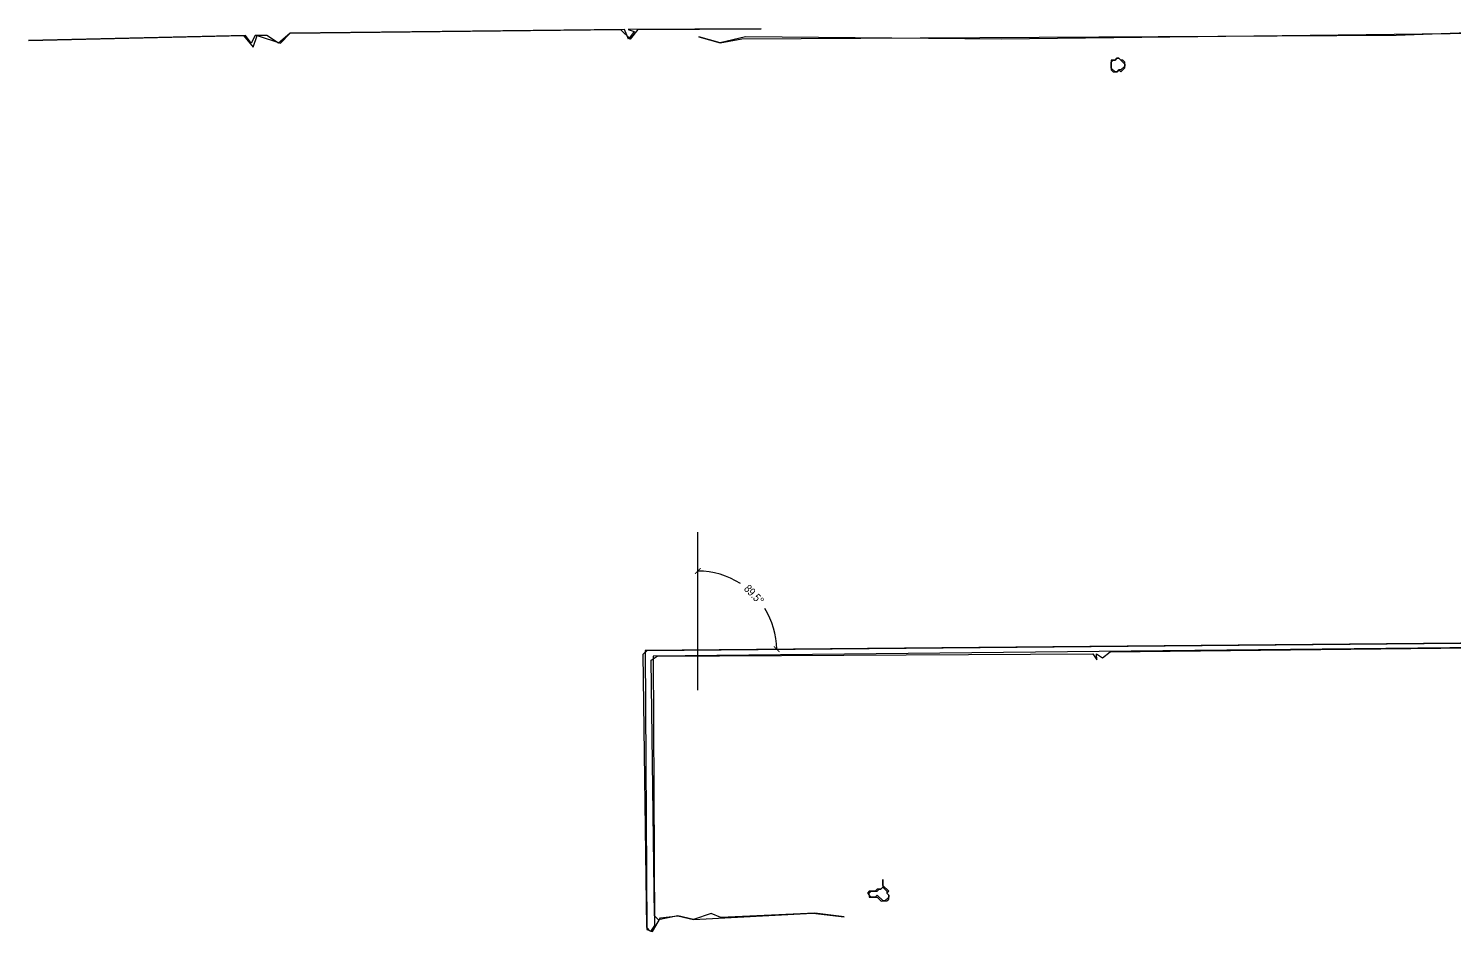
# Model space of a CAD drawing. Header units: inches. Extents: x 0 to 116, y 1 to 63.
# Drawn here: x 0.27 to 44.34, y 34.95 to 62.89 of the extents above; entities that cross this region are included whole.
import ezdxf

# ---------------------------------------------------------------- set-up
doc = ezdxf.new("R2010")
doc.units = ezdxf.units.IN
doc.styles.add('OpenSansCondensed-Light', font='OpenSansCondensed-Light.ttf')
doc.dimstyles.new('EZDXF', dxfattribs={"dimtxt": 0.25, "dimasz": 0.175, "dimexe": 0.375, "dimexo": 0.125, "dimgap": 0.1, "dimtad": 1, "dimlfac": 100, "dimzin": 12, "dimdsep": 46, "dimtxsty": 'OpenSansCondensed-Light', "dimblk": 'ARCHTICK', "dimcen": 2.5, "dimazin": 3, "dimtfac": 0.5, "dimtmove": 2, "dimatfit": 3, "dimarcsym": 0})

# ---------------------------------------------------------------- blocks, each defined once
blk = doc.blocks.new('_ARCHTICK')
at = {"color": 0, "linetype": 'ByBlock', "const_width": 0.15}
blk.add_lwpolyline([(-0.5, -0.5), (0.5, 0.5)], dxfattribs=at)
blk = doc.blocks.new('*D4')
at = {"color": 0, "lineweight": -2, "transparency": 16777216}
for start, end in [(57.2421, 90), (0.5017, 31.6463)]:
    blk.add_arc((20.953, 43.662), 2.44, start, end, dxfattribs=at)
at = {"layer": 'Defpoints', "color": 0, "transparency": 16777216}
for p in [(20.953, 47.3), (22.166, 45.779), (19.391, 43.648), (53.697, 43.949), (20.953, 42.419)]:
    blk.add_point(p, dxfattribs=at)
at = {"color": 0, "lineweight": -2, "transparency": 16777216, "xscale": 0.175, "yscale": 0.175, "zscale": 0.175}
for p, rotation in [((20.953, 46.102), 180), ((23.393, 43.684), 270.5017448687469)]:
    blk.add_blockref('_ARCHTICK', p, dxfattribs=dict(at, rotation=rotation))
at = {"color": 0, "transparency": 16777216, "insert": (22.695, 45.371), "char_height": 0.25, "attachment_point": 5, "rotation": 314.4442, "style": 'OpenSansCondensed-Light'}
blk.add_mtext('89.5°', dxfattribs=at)

msp = doc.modelspace()

# ---------------------------------------------------------------- linework, layer by layer
msp.add_line((20.95267, 42.41919), (20.95267, 47.30042))
for points in [[(22.91389, 62.87439), (18.80674, 62.85288), (18.98826, 62.79343), (18.80832, 62.55089), (18.68595, 62.85225), (8.358, 62.73777), (7.99719, 62.43388), (7.63353, 62.67358), (7.27113, 62.67168), (7.1516, 62.42945), (6.96914, 62.6701), (0.26546, 62.5142), (6.90874, 62.66978), (7.21263, 62.30897), (7.33153, 62.672), (8.05759, 62.4342), (8.358, 62.73777), (18.56515, 62.85162), (18.86872, 62.5512), (19.10874, 62.85447)], [(22.91389, 62.87439), (18.80674, 62.85288), (18.98826, 62.79343), (18.80832, 62.55089), (18.68595, 62.85225), (8.358, 62.73777), (7.99719, 62.43388), (7.63353, 62.67358), (7.27113, 62.67168), (7.1516, 62.42945), (6.96914, 62.6701), (0.26546, 62.5142), (6.90874, 62.66978), (7.21263, 62.30897), (7.33153, 62.672), (8.05759, 62.4342), (8.358, 62.73777), (18.56515, 62.85162), (18.86872, 62.5512), (19.10874, 62.85447)], [(48.10097, 62.88547), (47.67881, 62.76246), (30.34488, 62.55089), (22.43196, 62.63026), (21.64772, 62.44495), (20.98238, 62.62267), (21.64772, 62.44495), (22.31148, 62.56923), (42.5452, 62.67518)], [(48.10097, 62.88547), (47.67881, 62.76246), (30.34488, 62.55089), (22.43196, 62.63026), (21.64772, 62.44495), (20.98238, 62.62267), (21.64772, 62.44495), (22.31148, 62.56923), (42.5452, 62.67518)], [(34.15383, 61.84603), (34.09311, 61.90611), (34.03271, 61.90579), (33.972, 61.96588), (33.9116, 61.96556), (33.85151, 61.90484), (33.73072, 61.90421), (33.7323, 61.60222), (33.79301, 61.54213), (33.91381, 61.54277), (33.97389, 61.60348), (34.03461, 61.5434), (34.15477, 61.66483)], [(34.15383, 61.84603), (34.09311, 61.90611), (34.03271, 61.90579), (33.972, 61.96588), (33.9116, 61.96556), (33.85151, 61.90484), (33.73072, 61.90421), (33.7323, 61.60222), (33.79301, 61.54213), (33.91381, 61.54277), (33.97389, 61.60348), (34.03461, 61.5434), (34.15477, 61.66483)], [(33.972, 61.96588), (34.15414, 61.78563), (34.15446, 61.72523), (34.03429, 61.6038), (33.97389, 61.60348), (33.91381, 61.54277), (33.85341, 61.54245), (33.73198, 61.66262), (33.73103, 61.84381), (33.79111, 61.90453), (33.85151, 61.90484), (33.9116, 61.96556)], [(55.08578, 43.95618), (55.02602, 43.83507), (19.57265, 43.46823), (19.61629, 35.13314), (19.49644, 34.95131), (19.37501, 35.07148), (19.27034, 43.52705), (19.39051, 43.64848), (53.6966, 43.94891), (54.90395, 44.07603)], [(26.67572, 36.55933), (26.67699, 36.31773), (26.61691, 36.25701), (26.49611, 36.25638), (26.43602, 36.19567), (26.25483, 36.19472), (26.19474, 36.134), (26.25546, 36.07392), (26.25578, 36.01352), (26.49737, 36.01478), (26.6188, 35.89462), (26.8, 35.89557), (26.86008, 35.95628), (26.85945, 36.07708), (26.79874, 36.13716), (26.85882, 36.19788), (26.67667, 36.37813)], [(26.67572, 36.55933), (26.67699, 36.31773), (26.61691, 36.25701), (26.49611, 36.25638), (26.43602, 36.19567), (26.25483, 36.19472), (26.19474, 36.134), (26.25546, 36.07392), (26.25578, 36.01352), (26.49737, 36.01478), (26.6188, 35.89462), (26.8, 35.89557), (26.86008, 35.95628), (26.85945, 36.07708), (26.79874, 36.13716), (26.85882, 36.19788), (26.67667, 36.37813)], [(26.85977, 36.01668), (26.7396, 35.89525), (26.6792, 35.89493), (26.49706, 36.07518), (26.43697, 36.01447), (26.31617, 36.01383), (26.25546, 36.07392), (26.25514, 36.13432), (26.31523, 36.19503), (26.49642, 36.19598), (26.55651, 36.2567), (26.61691, 36.25701), (26.67699, 36.31773), (26.79842, 36.19756), (26.79874, 36.13716), (26.85945, 36.07708)]]:
    msp.add_lwpolyline(points, close=True)
msp.add_lwpolyline([(53.6966, 43.94891), (19.33011, 43.64816), (19.37533, 35.01108), (19.55684, 34.95163), (19.79623, 35.37569), (20.3395, 35.43893), (20.82333, 35.32067), (24.50673, 35.52115), (25.47375, 35.40542), (24.56713, 35.52147), (21.6686, 35.38549), (21.36597, 35.50471), (20.82333, 35.32067), (20.3395, 35.43893), (19.73614, 35.31497), (19.61471, 35.43514), (19.51288, 43.34711), (19.69345, 43.46886), (33.16247, 43.53939), (33.28421, 43.35882), (33.28326, 43.54002), (33.46509, 43.42017), (33.70574, 43.60263), (55.08642, 43.83538)])
msp.add_lwpolyline([(53.6966, 43.94891), (19.33011, 43.64816), (19.37533, 35.01108), (19.55684, 34.95163), (19.79623, 35.37569), (20.3395, 35.43893), (20.82333, 35.32067), (24.50673, 35.52115), (25.47375, 35.40542), (24.56713, 35.52147), (21.6686, 35.38549), (21.36597, 35.50471), (20.82333, 35.32067), (20.3395, 35.43893), (19.73614, 35.31497), (19.61471, 35.43514), (19.51288, 43.34711), (19.69345, 43.46886), (33.16247, 43.53939), (33.28421, 43.35882), (33.28326, 43.54002), (33.46509, 43.42017), (33.70574, 43.60263), (55.08642, 43.83538)])

# ---------------------------------------------------------------- dimensions: what is measured, and where the dimension line sits
dim = msp.add_angular_dim_2l(base=(22.16646, 45.77875), line1=((19.39051, 43.64848), (53.6966, 43.94891)), line2=((20.95267, 42.41919), (20.95267, 47.30042)), dimstyle='EZDXF', override={"dimfxl": 1})
dim.commit()
dim.dimension.update_dxf_attribs({"geometry": '*D4', "text_midpoint": (22.69461, 45.37063), "dimtype": 162})

doc.saveas('drawing.dxf')
